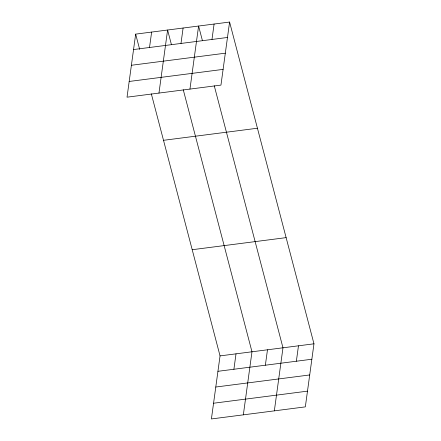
<?xml version="1.0" encoding="UTF-8"?>
<svg xmlns="http://www.w3.org/2000/svg" width="441" height="441" viewBox="0 0 441 441"><rect width="100%" height="100%" fill="white"/><g stroke="black" fill="none" stroke-linecap="round" stroke-linejoin="round"><path stroke-width="0.66" d="M135.663 34.128L127.03 97.185L220.952 85.107L229.59 22.05L135.663 34.128L139.67 49.392M149.521 47.496L151.632 32.077M158.964 93.079L167.602 30.021L171.428 44.624M180.986 43.45L183.098 28.031M189.955 89.093L198.593 26.036L202.425 40.638M211.978 39.458L214.094 24.046M151.329 93.856L220.048 355.893L211.41 418.95L305.337 406.872L313.97 343.815L229.59 22.05M233.901 369.26L236.012 353.842M243.344 414.843L251.982 351.786L183.263 89.749M265.366 365.214L267.478 349.796M274.341 410.858L282.979 347.8L214.26 85.763M296.363 361.229L298.474 345.81M133.551 49.546L227.479 37.468M131.401 65.268L225.323 53.19M129.18 81.464L223.107 69.386M163.512 140.31L257.434 128.232M192.199 249.711L286.126 237.633M220.048 355.893L313.97 343.815M217.937 371.311L311.859 359.233M215.781 387.033L309.709 374.955M213.565 403.228L307.487 391.15"/></g></svg>
